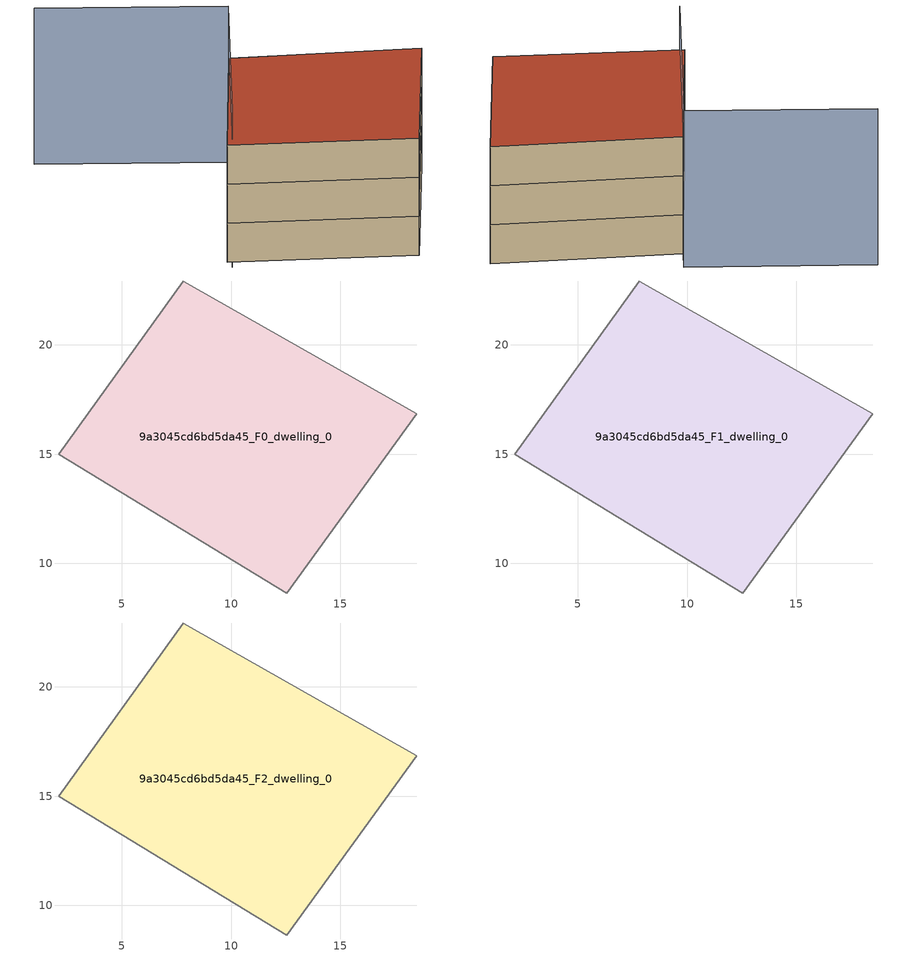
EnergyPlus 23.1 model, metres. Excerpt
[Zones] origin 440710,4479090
9a3045cd6bd5da45_F0_dwelling_0
 floor ground (EU_floor_Construction): 18.5,16.84 12.54,8.64 2.11,15 7.82,22.93 z0
 wall adiabatic (EU_wall_Construction): 2.11,15 12.54,8.64 18.5,16.84 7.82,22.93 2.11,15 z0:3
9a3045cd6bd5da45_F1_dwelling_0
 floor to 9a3045cd6bd5da45_F0_dwelling_0 (EU_floor_Construction): 18.5,16.84 12.54,8.64 2.11,15 7.81,22.93 z3
 wall adiabatic (EU_wall_Construction): 2.11,15 12.54,8.64 18.5,16.84 7.82,22.93 2.11,15 z3:6
9a3045cd6bd5da45_F2_dwelling_0
 floor to 9a3045cd6bd5da45_F1_dwelling_0 (EU_floor_Construction): 18.5,16.84 12.54,8.64 2.11,15 7.81,22.93 z6
 wall adiabatic (EU_wall_Construction): 2.11,15 12.54,8.64 18.5,16.84 7.82,22.93 2.11,15 z6:9
 roof outside (EU_roof_Construction): 12.54,8.64 18.5,16.84 7.82,22.93 2.11,15 z9
shading: -1.57,31.05 8.66,24.18 / 8.66,24.18 2.09,14.39 z0:12
[Building]
EU S2 Campaign: North Axis=0; Terrain=City; Solar Distribution=FullExterior
[Site:Location]
Madrid: Latitude=40.5; Longitude=-3.5; Time Zone=1; Elevation=609
[SizingPeriod:WeatherFileDays]
AnnualSizingPeriod: Begin Month=1; Begin Day of Month=1; End Month=12; End Day of Month=31; Day of Week for Start Day=Monday; Use Weather File Daylight Saving Period=No; Use Weather File Rain and Snow Indicators=No
[MATERIAL]
EU_InternalMass_Material: Roughness=MediumRough; Thickness=0.1; Conductivity=1; Density=1800; Specific Heat=900; Thermal Absorptance=0.9; Solar Absorptance=0.7; Visible Absorptance=0.7
[MATERIAL:NOMASS] Roughness=MediumRough; Thermal Absorptance=0.9; Solar Absorptance=0.7; Visible Absorptance=0.7
Name | Thermal Resistance
EU_wall_NoMass | 0.459673
EU_roof_NoMass | 0.495815
EU_floor_NoMass | 0.788942
[CONSTRUCTION]
EU_wall_Construction: EU_wall_NoMass
EU_roof_Construction: EU_roof_NoMass
EU_floor_Construction: EU_floor_NoMass
EU_InternalMass_Construction: EU_InternalMass_Material
[ZONE] Type=1; Multiplier=1; Ceiling Height=autocalculate; Volume=364.393; Floor Area=autocalculate; Part of Total Floor Area=Yes
9a3045cd6bd5da45_F0_dwelling_0; 9a3045cd6bd5da45_F1_dwelling_0; 9a3045cd6bd5da45_F2_dwelling_0
[INTERNALMASS] Construction=EU_InternalMass_Construction; Surface Area=121.464
Name | Zone or ZoneList
9a3045cd6bd5da45_F0_dwelling_0_EU_InternalMass | 9a3045cd6bd5da45_F0_dwelling_0
9a3045cd6bd5da45_F1_dwelling_0_EU_InternalMass | 9a3045cd6bd5da45_F1_dwelling_0
9a3045cd6bd5da45_F2_dwelling_0_EU_InternalMass | 9a3045cd6bd5da45_F2_dwelling_0
[OTHEREQUIPMENT] Fuel Type=Electricity; Design Level Calculation Method=Watts/Area; Power per Zone Floor Area=1; Fraction Latent=0; Fraction Radiant=0; Fraction Lost=0; Carbon Dioxide Generation Rate=0; EndUse Subcategory=EU_Step8_InternalGains
Name | Zone or ZoneList or Space or SpaceList | Schedule
EU_Step8_InternalGain_9a3045cd6bd5da45_F0_dwelling_0_f000 | 9a3045cd6bd5da45_F0_dwelling_0 | EU_Step8_GainSchedule_9a3045cd6bd5da45_F0_dwelling_0_f000
EU_Step8_InternalGain_9a3045cd6bd5da45_F1_dwelling_0_f000 | 9a3045cd6bd5da45_F1_dwelling_0 | EU_Step8_GainSchedule_9a3045cd6bd5da45_F1_dwelling_0_f000
EU_Step8_InternalGain_9a3045cd6bd5da45_F2_dwelling_0_f000 | 9a3045cd6bd5da45_F2_dwelling_0 | EU_Step8_GainSchedule_9a3045cd6bd5da45_F2_dwelling_0_f000
[ZONEVENTILATION:DESIGNFLOWRATE] Schedule=EU_AlwaysOn; Design Flow Rate Calculation Method=AirChanges/Hour; Air Changes per Hour=0.719161; Ventilation Type=Natural; Fan Pressure Rise=0; Fan Total Efficiency=1; Constant Term Coefficient=1; Temperature Term Coefficient=0; Velocity Term Coefficient=0; Velocity Squared Term Coefficient=0; Minimum Indoor Temperature=-100; Maximum Indoor Temperature=100; Delta Temperature=-100; Minimum Outdoor Temperature=-100; Maximum Outdoor Temperature=100; Maximum Wind Speed=40
Name | Zone or ZoneList or Space or SpaceList
EU_ConstantAir_9a3045cd6bd5da45_F0_dwelling_0 | 9a3045cd6bd5da45_F0_dwelling_0
EU_ConstantAir_9a3045cd6bd5da45_F1_dwelling_0 | 9a3045cd6bd5da45_F1_dwelling_0
EU_ConstantAir_9a3045cd6bd5da45_F2_dwelling_0 | 9a3045cd6bd5da45_F2_dwelling_0
[HVACTEMPLATE:THERMOSTAT] Constant Heating Setpoint=20; Constant Cooling Setpoint=50
EU_HeatOnly_9a3045cd6bd5da45_F0_dwelling_0; EU_HeatOnly_9a3045cd6bd5da45_F1_dwelling_0; EU_HeatOnly_9a3045cd6bd5da45_F2_dwelling_0
[HVACTEMPLATE:ZONE:IDEALLOADSAIRSYSTEM] System Availability Schedule=EU_AlwaysOn; Maximum Heating Supply Air Temperature=50; Minimum Cooling Supply Air Temperature=13; Maximum Heating Supply Air Humidity Ratio=0.0156; Minimum Cooling Supply Air Humidity Ratio=0.0077; Heating Limit=NoLimit; Cooling Limit=NoLimit; Heating Availability Schedule=EU_AlwaysOn; Cooling Availability Schedule=EU_CoolingOff; Dehumidification Control Type=ConstantSensibleHeatRatio; Cooling Sensible Heat Ratio=0.7; Dehumidification Setpoint=60; Humidification Control Type=None; Humidification Setpoint=30; Outdoor Air Method=None; Outdoor Air Flow Rate per Person=0.00944; Outdoor Air Flow Rate per Zone Floor Area=0; Outdoor Air Flow Rate per Zone=0; Demand Controlled Ventilation Type=None; Outdoor Air Economizer Type=NoEconomizer; Heat Recovery Type=None; Sensible Heat Recovery Effectiveness=0.7; Latent Heat Recovery Effectiveness=0.65
Name | Template Thermostat
9a3045cd6bd5da45_F0_dwelling_0 | EU_HeatOnly_9a3045cd6bd5da45_F0_dwelling_0
9a3045cd6bd5da45_F1_dwelling_0 | EU_HeatOnly_9a3045cd6bd5da45_F1_dwelling_0
9a3045cd6bd5da45_F2_dwelling_0 | EU_HeatOnly_9a3045cd6bd5da45_F2_dwelling_0
[SIZING:ZONE] Zone Cooling Design Supply Air Temperature Input Method=SupplyAirTemperature; Zone Cooling Design Supply Air Temperature=13; Zone Heating Design Supply Air Temperature Input Method=SupplyAirTemperature; Zone Heating Design Supply Air Temperature=50; Zone Cooling Design Supply Air Humidity Ratio=0.008; Zone Heating Design Supply Air Humidity Ratio=0.008; Cooling Design Air Flow Method=DesignDay; Cooling Design Air Flow Rate=0; Cooling Minimum Air Flow per Zone Floor Area=0.000762; Cooling Minimum Air Flow=0; Cooling Minimum Air Flow Fraction=0.2; Heating Design Air Flow Method=DesignDay; Heating Design Air Flow Rate=0; Heating Maximum Air Flow per Zone Floor Area=0.002032; Heating Maximum Air Flow=0.141576; Heating Maximum Air Flow Fraction=0.3; Account for Dedicated Outdoor Air System=No; Dedicated Outdoor Air System Control Strategy=NeutralSupplyAir; Dedicated Outdoor Air Low Setpoint Temperature for Design=autosize; Dedicated Outdoor Air High Setpoint Temperature for Design=autosize; Zone Load Sizing Method=Sensible Load Only No Latent Load; Zone Latent Cooling Design Supply Air Humidity Ratio Input Method=HumidityRatioDifference; Zone Cooling Design Supply Air Humidity Ratio Difference=0.005; Zone Latent Heating Design Supply Air Humidity Ratio Input Method=HumidityRatioDifference; Zone Humidification Design Supply Air Humidity Ratio Difference=0.005
9a3045cd6bd5da45_F0_dwelling_0; 9a3045cd6bd5da45_F1_dwelling_0; 9a3045cd6bd5da45_F2_dwelling_0
[SCHEDULE:CONSTANT]
Name | Hourly Value
EU_AlwaysOn | 1
EU_CoolingOff | 0
[SCHEDULE:FILE] Column Number=1; Rows to Skip at Top=0; Number of Hours of Data=8760; Column Separator=Comma; Interpolate to Timestep=No; Minutes per Item=60; Adjust Schedule for Daylight Savings=Yes
Name | File
EU_Step8_GainSchedule_9a3045cd6bd5da45_F0_dwelling_0_f000 | ../../schedules/9a3045cd6bd5da45/9a3045cd6bd5da45_F0_dwelling_0_f000_gain.csv
EU_Step8_GainSchedule_9a3045cd6bd5da45_F1_dwelling_0_f000 | ../../schedules/9a3045cd6bd5da45/9a3045cd6bd5da45_F1_dwelling_0_f000_gain.csv
EU_Step8_GainSchedule_9a3045cd6bd5da45_F2_dwelling_0_f000 | ../../schedules/9a3045cd6bd5da45/9a3045cd6bd5da45_F2_dwelling_0_f000_gain.csv
